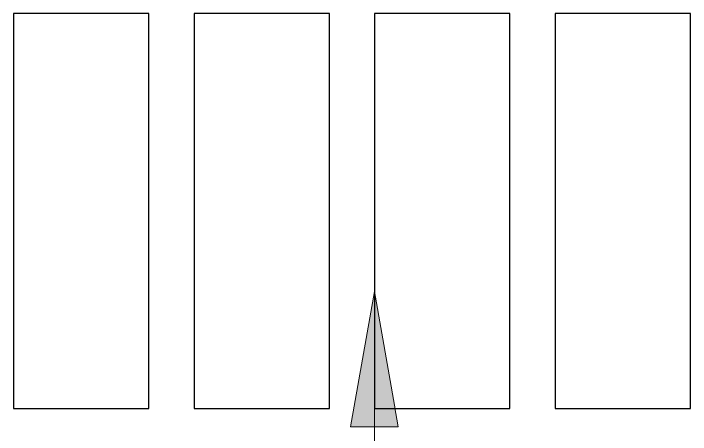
# Model space of a CAD drawing. Header units: millimetres. Extents: x -794334 to -714814, y -17806 to 22403.
# Drawn here: x -762631 to -761131, y -3729 to -2796 of the extents above; entities that cross this region are included whole.
import ezdxf
from ezdxf.xclip import XClip

# ---------------------------------------------------------------- set-up
doc = ezdxf.new("R2010")
doc.units = ezdxf.units.MM
doc.header["$XCLIPFRAME"] = 0
doc.layers.add('000 - WIPEOUT', color=250, linetype='Continuous')
doc.layers.add('A11_ALU.SOLID SHEET', color=2, linetype='Continuous')
doc.layers.add('G-ANNO-TEXT', color=3, linetype='Continuous', lineweight=9)

# ---------------------------------------------------------------- blocks, each defined once
blk = doc.blocks.new('*U1240')
at = {"color": 3}
for points in [[(-437.5, -1450), (437.5, -1450), (437.5, -1750), (-437.5, -1750)], [(-437.5, -1850), (437.5, -1850), (437.5, -2150), (-437.5, -2150)], [(-437.5, -2250), (437.5, -2250), (437.5, -2550), (-437.5, -2550)], [(-437.5, -2650), (437.5, -2650), (437.5, -2950), (-437.5, -2950)]]:
    blk.add_wipeout(points, dxfattribs=at).dxf.layer = '000 - WIPEOUT'
at = {"layer": 'A11_ALU.SOLID SHEET', "color": 0, "linetype": 'ByBlock'}
for points in [[(-437.5, -1750), (437.5, -1750), (437.5, -1450), (-437.5, -1450)], [(-437.5, -2150), (437.5, -2150), (437.5, -1850), (-437.5, -1850)], [(-437.5, -2550), (437.5, -2550), (437.5, -2250), (-437.5, -2250)], [(-437.5, -2950), (437.5, -2950), (437.5, -2650), (-437.5, -2650)]]:
    blk.add_lwpolyline(points, close=True, dxfattribs=at)
blk = doc.blocks.new('*U1630')
at = {"layer": 'A11_ALU.SOLID SHEET', "color": 0, "linetype": 'ByBlock', "rotation": 90}
blk.add_blockref('*U1240', (-19400, -6813), dxfattribs=at)

msp = doc.modelspace()

# ---------------------------------------------------------------- block references
at = {"layer": 'A11_ALU.SOLID SHEET'}
ref = msp.add_blockref('*U1630', (-744681.2, 3579), dxfattribs=at)
XClip(ref).set_block_clipping_path([(-45802.4668593339, -9620.0029952967), (23702.8690583039, 10334.9999958097)])

# ---------------------------------------------------------------- next in the draw order: hatches: boundary and pattern name
at = {"layer": 'G-ANNO-TEXT'}
msp.add_hatch(color=7, dxfattribs=at).paths.add_polyline_path([(-761831.6, -3412.7), (-761884.5, -3712.7), (-761778.7, -3712.7)])

# ---------------------------------------------------------------- next in the draw order: linework, layer by layer
at = {"layer": 'G-ANNO-TEXT', "color": 10}
for p, q in [((-761831.6, -3412.7), (-761884.5, -3712.7)), ((-761778.7, -3712.7), (-761831.6, -3412.7)), ((-761831.6, -3412.7), (-761831.6, -11348.4)), ((-761884.5, -3712.7), (-761778.7, -3712.7))]:
    msp.add_line(p, q, dxfattribs=at)

doc.saveas('drawing.dxf')
